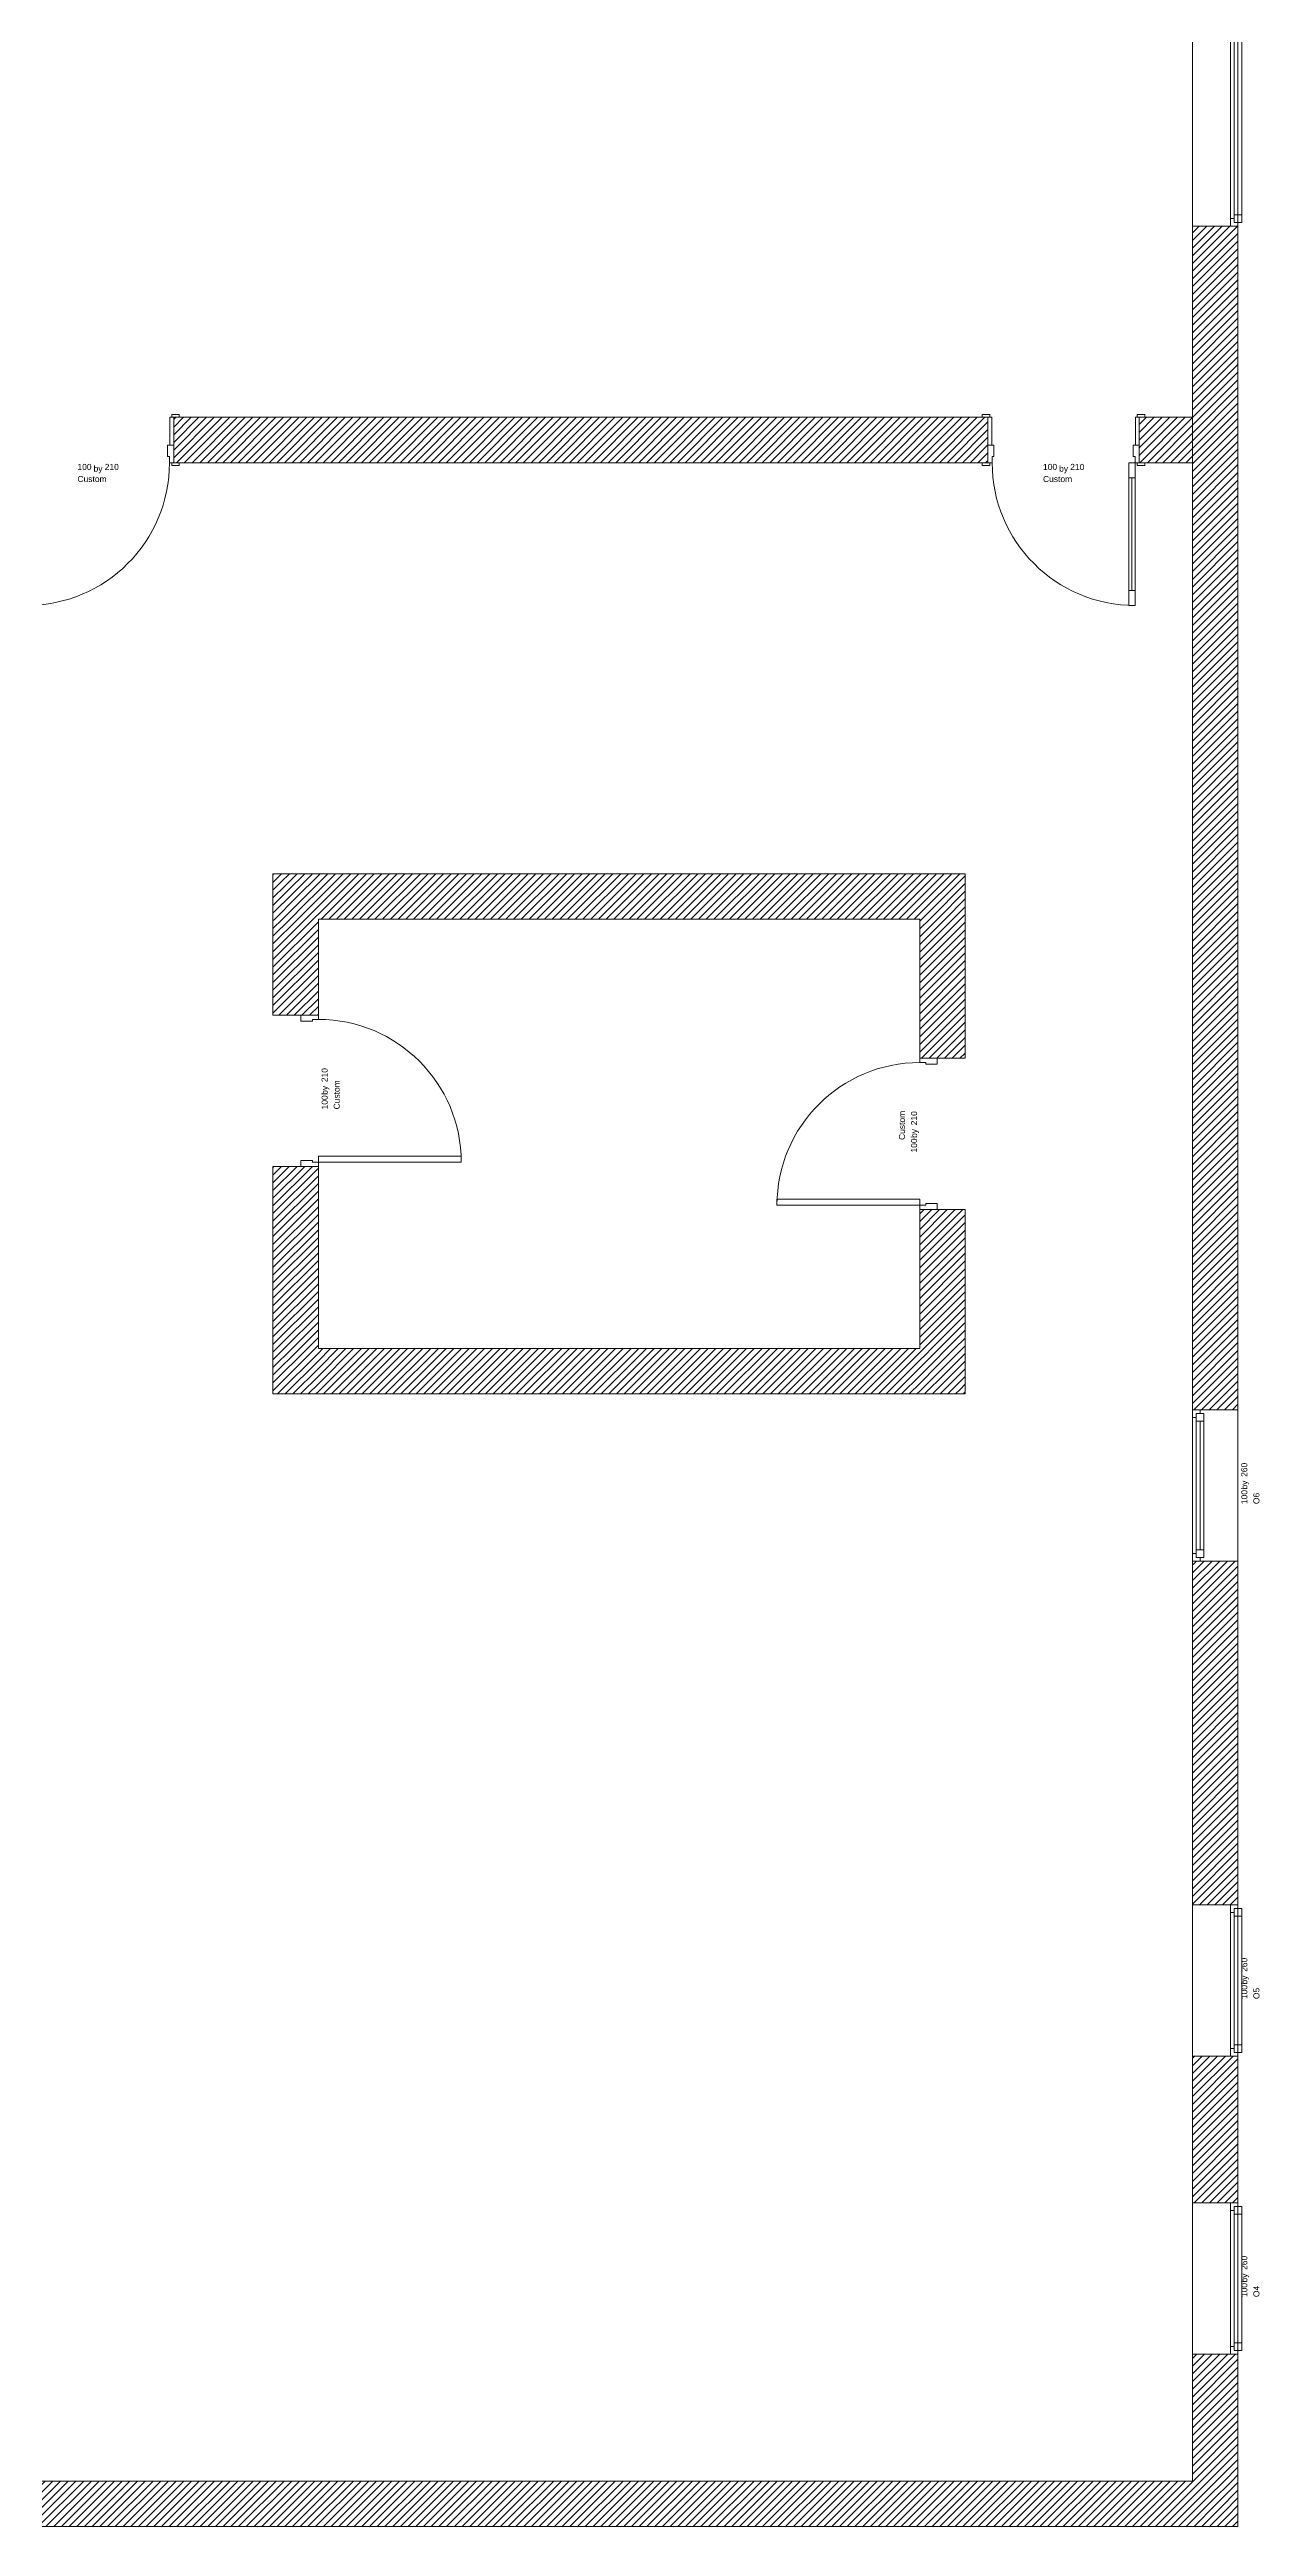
# Model space of a CAD drawing. Header units: millimetres. Extents: x -22335 to 45019, y -6963 to 25912.
# Drawn here: x 37025 to 45019, y -6834 to 9539 of the extents above; entities that cross this region are included whole.
import ezdxf
from ezdxf.enums import TextEntityAlignment as Align

# ---------------------------------------------------------------- set-up
doc = ezdxf.new("R2010")
doc.units = ezdxf.units.MM
doc.header["$MEASUREMENT"] = 0
for name, color, linetype in [('A_KONS_plosce', 7, 'Continuous'), ('A_KONS_zid zunanji', 7, 'Continuous'), ('Archicad Door Markers', 7, 'Continuous'), ('Archicad Doors', 7, 'Continuous'), ('Archicad Window Markers', 7, 'Continuous'), ('Archicad Windows', 7, 'Continuous')]:
    doc.layers.add(name, color=color, linetype=linetype)
for name, color, linetype, lineweight, true_color in [('A_KONS_plosce_Pen_No__89', 7, 'Continuous', 0, 0x71cebe), ('Archicad Doors_Pen_No__23', 7, 'Continuous', 20, 0xff6600), ('Archicad Doors_Pen_No__3', 7, 'Continuous', 13, 0xff6600), ('Archicad Windows_Pen_No__23', 7, 'Continuous', 20, 0xff6600), ('Archicad Windows_Pen_No__3', 7, 'Continuous', 13, 0xff6600)]:
    doc.layers.add(name, color=color, linetype=linetype, lineweight=lineweight, true_color=true_color)
for name, color, linetype, lineweight in [('A_KONS_zid zunanji_Pen_No__27', 7, 'Continuous', 20), ('Archicad Door Markers_Pen_No__7', 7, 'Continuous', 13), ('Archicad Doors_Pen_No__27', 7, 'Continuous', 20), ('Archicad Window Markers_Pen_No__7', 7, 'Continuous', 13), ('Archicad Windows_Pen_No__27', 7, 'Continuous', 20)]:
    doc.layers.add(name, color=color, linetype=linetype, lineweight=lineweight)
doc.styles.add('GENERATED_STYLE_1', font='arial.ttf')
pattern_1 = [(45, (0, 0), (-25.455843, 25.455843), [])]

# ---------------------------------------------------------------- blocks, each defined once
blk = doc.blocks.new('Slab_1', base_point=(-22196, 25912))
at = {"layer": 'A_KONS_plosce_Pen_No__89', "color": 123, "linetype": 'Continuous', "lineweight": 0, "true_color": 0x71cebe, "flags": 128}
blk.add_lwpolyline([(-22196, 25912), (-22196, -6834), (-12447, -6834), (-3773, -6834), (6716, -6834), (9171, -6834), (44877, -6834), (44877, 969), (44877, 11647), (44877, 25912)], close=True, dxfattribs=at)
blk = doc.blocks.new('Wall_3', base_point=(35598, -6834))
at = {"layer": 'A_KONS_zid zunanji', "linetype": 'Continuous', "lineweight": 0, "true_color": 0x000000}
h = blk.add_hatch(dxfattribs=at)
h.set_pattern_fill('Navadna_NF_Opeka', color=18, style=0, pattern_type=2)
h.set_pattern_definition(pattern_1)
h.paths.add_polyline_path([(35598, -6534), (35598, -6834), (35898, -6534)])
h = blk.add_hatch(dxfattribs=at)
h.set_pattern_fill('Navadna_NF_Opeka', color=18, style=0, pattern_type=2)
h.set_pattern_definition(pattern_1)
h.paths.add_polyline_path([(35898, -6534), (35598, -6834), (35898, -6834)])
h = blk.add_hatch(dxfattribs=at)
h.set_pattern_fill('Navadna_NF_Opeka', color=18, style=0, pattern_type=2)
h.set_pattern_definition(pattern_1)
h.paths.add_polyline_path([(44577, -6534), (35898, -6534), (35898, -6834), (44577, -6834)])
h = blk.add_hatch(dxfattribs=at)
h.set_pattern_fill('Navadna_NF_Opeka', color=18, style=0, pattern_type=2)
h.set_pattern_definition(pattern_1)
h.paths.add_polyline_path([(44577, -6534), (44877, -6834), (44877, -6534)])
h = blk.add_hatch(dxfattribs=at)
h.set_pattern_fill('Navadna_NF_Opeka', color=18, style=0, pattern_type=2)
h.set_pattern_definition(pattern_1)
h.paths.add_polyline_path([(44577, -6834), (44877, -6834), (44577, -6534)])
at = {"layer": 'A_KONS_zid zunanji_Pen_No__27', "color": 7, "linetype": 'Continuous', "lineweight": 20, "flags": 128}
for points in [[(44577, -6534), (35898, -6534)], [(44877, -6834), (44877, -6534)], [(35598, -6834), (44877, -6834)]]:
    blk.add_lwpolyline(points, dxfattribs=at)
blk = doc.blocks.new('Window 27_4')
at = {"layer": 'Archicad Windows_Pen_No__23', "color": 30, "linetype": 'Continuous', "lineweight": 20, "true_color": 0xff6600}
for p, q in [((-500, 0), (-475, 0)), ((-475, 25), (-425, 25)), ((-475, -25), (-475, 25)), ((-475, 0), (-475, -25)), ((-425, 25), (-425, -25)), ((-425, 25), (425, 25)), ((-425, 0), (425, 0)), ((425, -25), (425, 25)), ((425, 25), (475, 25)), ((475, 25), (475, -25)), ((475, -25), (475, 0)), ((475, 0), (500, 0)), ((-450, -50), (-500, -50)), ((-475, -25), (-450, -25)), ((-425, -25), (-475, -25)), ((-450, -25), (-450, -50)), ((425, -25), (-425, -25)), ((475, -25), (425, -25)), ((450, -50), (450, -25)), ((450, -25), (475, -25)), ((500, -50), (450, -50))]:
    blk.add_line(p, q, dxfattribs=at)
at = {"layer": 'Archicad Windows_Pen_No__27', "color": 7, "linetype": 'Continuous', "lineweight": 20}
for p, q in [((-500, 0), (-500, -50)), ((-500, 0), (-500, -50)), ((500, 0), (500, -50)), ((500, 0), (500, -50)), ((-500, -50), (-500, -300)), ((500, -50), (500, -300))]:
    blk.add_line(p, q, dxfattribs=at)
at = {"layer": 'Archicad Windows_Pen_No__3', "color": 30, "linetype": 'Continuous', "lineweight": 13, "true_color": 0xff6600}
for p, q in [((-500, 0), (500, 0)), ((-425, 25), (425, 25)), ((450, -50), (-450, -50)), ((-500, -300), (500, -300))]:
    blk.add_line(p, q, dxfattribs=at)
blk = doc.blocks.new('Basic Window-Door-Skylight Marker')
at = {"layer": 'Archicad Window Markers_Pen_No__7', "color": 7, "lineweight": 13, "style": 'GENERATED_STYLE_1'}
for tag, p in [('AC_WIDO_ID', (-157, 99)), ('AC_WIDO_A_SIZE', (-157, 20)), ('GS_Separator', (-23, 8)), ('AC_WIDO_B_SIZE', (65, 19))]:
    blk.add_attdef(tag, text='', height=40, dxfattribs=at).set_placement(p, align=Align.BOTTOM_LEFT)
blk = doc.blocks.new('Window 27')
at = {"layer": 'Archicad Windows_Pen_No__23', "color": 30, "linetype": 'Continuous', "lineweight": 20, "true_color": 0xff6600}
for p, q in [((-500, 0), (-475, 0)), ((-475, 25), (-425, 25)), ((-475, -25), (-475, 25)), ((-475, 0), (-475, -25)), ((-425, 25), (-425, -25)), ((-425, 25), (425, 25)), ((-425, 0), (425, 0)), ((425, -25), (425, 25)), ((425, 25), (475, 25)), ((475, 25), (475, -25)), ((475, -25), (475, 0)), ((475, 0), (500, 0)), ((-450, -50), (-500, -50)), ((-475, -25), (-450, -25)), ((-425, -25), (-475, -25)), ((-450, -25), (-450, -50)), ((425, -25), (-425, -25)), ((475, -25), (425, -25)), ((450, -50), (450, -25)), ((450, -25), (475, -25)), ((500, -50), (450, -50))]:
    blk.add_line(p, q, dxfattribs=at)
at = {"layer": 'Archicad Windows_Pen_No__27', "color": 7, "linetype": 'Continuous', "lineweight": 20}
for p, q in [((-500, 0), (-500, 250)), ((500, 0), (500, 250)), ((-500, -50), (-500, 0)), ((-500, -50), (-500, 0)), ((500, -50), (500, 0)), ((500, -50), (500, 0))]:
    blk.add_line(p, q, dxfattribs=at)
at = {"layer": 'Archicad Windows_Pen_No__3', "color": 30, "linetype": 'Continuous', "lineweight": 13, "true_color": 0xff6600}
for p, q in [((-500, 250), (500, 250)), ((-425, 25), (425, 25)), ((-500, -50), (500, -50)), ((450, -50), (-450, -50))]:
    blk.add_line(p, q, dxfattribs=at)
blk = doc.blocks.new('Window 27_7')
at = {"layer": 'Archicad Windows_Pen_No__23', "color": 30, "linetype": 'Continuous', "lineweight": 20, "true_color": 0xff6600}
for p, q in [((-1536, 0), (-1511, 0)), ((-1511, 25), (-1461, 25)), ((-1511, -25), (-1511, 25)), ((-1511, 0), (-1511, -25)), ((-1461, 25), (-1461, -25)), ((-1461, 25), (1461, 25)), ((-1461, 0), (1461, 0)), ((1461, -25), (1461, 25)), ((1461, 25), (1511, 25)), ((1511, 25), (1511, -25)), ((1511, -25), (1511, 0)), ((1511, 0), (1536, 0)), ((-1486, -50), (-1536, -50)), ((-1511, -25), (-1486, -25)), ((-1461, -25), (-1511, -25)), ((-1486, -25), (-1486, -50)), ((1461, -25), (-1461, -25)), ((1511, -25), (1461, -25)), ((1486, -50), (1486, -25)), ((1486, -25), (1511, -25)), ((1536, -50), (1486, -50))]:
    blk.add_line(p, q, dxfattribs=at)
at = {"layer": 'Archicad Windows_Pen_No__27', "color": 7, "linetype": 'Continuous', "lineweight": 20}
for p, q in [((-1536, 0), (-1536, -50)), ((-1536, 0), (-1536, -50)), ((1536, 0), (1536, -50)), ((1536, 0), (1536, -50)), ((-1536, -50), (-1536, -300)), ((1536, -50), (1536, -300))]:
    blk.add_line(p, q, dxfattribs=at)
at = {"layer": 'Archicad Windows_Pen_No__3', "color": 30, "linetype": 'Continuous', "lineweight": 13, "true_color": 0xff6600}
for p, q in [((-1536, 0), (1536, 0)), ((-1461, 25), (1461, 25)), ((1486, -50), (-1486, -50)), ((-1536, -300), (1536, -300))]:
    blk.add_line(p, q, dxfattribs=at)
blk = doc.blocks.new('Wall_4', base_point=(44877, -6834))
at = {"layer": 'A_KONS_zid zunanji', "linetype": 'Continuous', "lineweight": 0, "true_color": 0x000000}
h = blk.add_hatch(dxfattribs=at)
h.set_pattern_fill('Navadna_NF_Opeka', color=18, style=0, pattern_type=2)
h.set_pattern_definition(pattern_1)
h.paths.add_polyline_path([(44577, 547), (44877, 547), (44877, 8371), (44577, 8371)])
h = blk.add_hatch(dxfattribs=at)
h.set_pattern_fill('Navadna_NF_Opeka', color=18, style=0, pattern_type=2)
h.set_pattern_definition(pattern_1)
h.paths.add_polyline_path([(44577, -2725), (44877, -2725), (44877, -453), (44577, -453)])
h = blk.add_hatch(dxfattribs=at)
h.set_pattern_fill('Navadna_NF_Opeka', color=18, style=0, pattern_type=2)
h.set_pattern_definition(pattern_1)
h.paths.add_polyline_path([(44577, -4695), (44877, -4695), (44877, -3725), (44577, -3725)])
h = blk.add_hatch(dxfattribs=at)
h.set_pattern_fill('Navadna_NF_Opeka', color=18, style=0, pattern_type=2)
h.set_pattern_definition(pattern_1)
h.paths.add_polyline_path([(44577, -6534), (44877, -6534), (44877, -5695), (44577, -5695)])
at = {"layer": 'A_KONS_zid zunanji_Pen_No__27', "color": 7, "linetype": 'Continuous', "lineweight": 20}
for p, q in [((44827, 8371), (44577, 8371)), ((44877, 8371), (44827, 8371)), ((44577, 547), (44627, 547)), ((44627, 547), (44877, 547)), ((44577, -453), (44627, -453)), ((44627, -453), (44877, -453)), ((44827, -2725), (44577, -2725)), ((44877, -2725), (44827, -2725)), ((44827, -3725), (44577, -3725)), ((44877, -3725), (44827, -3725)), ((44827, -4695), (44577, -4695)), ((44877, -4695), (44827, -4695)), ((44827, -5695), (44577, -5695)), ((44877, -5695), (44827, -5695))]:
    blk.add_line(p, q, dxfattribs=at)
at = {"layer": 'A_KONS_zid zunanji_Pen_No__27', "color": 7, "linetype": 'Continuous', "lineweight": 20, "flags": 128}
for points in [[(44577, 8371), (44577, 547)], [(44877, 547), (44877, 8371)], [(44577, -453), (44577, -2725)], [(44877, -2725), (44877, -453)], [(44577, -3725), (44577, -4695)], [(44877, -4695), (44877, -3725)], [(44577, -5695), (44577, -6534)], [(44877, -6534), (44877, -5695)]]:
    blk.add_lwpolyline(points, dxfattribs=at)
at = {"layer": 'Archicad Window Markers', "color": 161, "lineweight": 13, "true_color": 0x40a5ff}
ref = blk.add_blockref('Basic Window-Door-Skylight Marker', (44577, 47), dxfattribs=dict(at, rotation=90))
ref.add_attrib('GS_Separator', ' by ', dxfattribs={"layer": 'Archicad Window Markers_Pen_No__7', "color": 7, "lineweight": 13, "height": 40, "rotation": 90, "style": 'GENERATED_STYLE_1'}).set_placement((44951, 5), align=Align.BOTTOM_LEFT)
ref.add_attrib('AC_WIDO_ID', 'O6', dxfattribs={"layer": 'Archicad Window Markers_Pen_No__7', "color": 7, "lineweight": 13, "height": 40, "rotation": 90, "style": 'GENERATED_STYLE_1'}).set_placement((45031, -76), align=Align.BOTTOM_LEFT)
ref.add_attrib('AC_WIDO_A_SIZE', '100', dxfattribs={"layer": 'Archicad Window Markers_Pen_No__7', "color": 7, "lineweight": 13, "height": 40, "rotation": 90, "style": 'GENERATED_STYLE_1'}).set_placement((44951, -76), align=Align.BOTTOM_LEFT)
ref.add_attrib('AC_WIDO_B_SIZE', '260', dxfattribs={"layer": 'Archicad Window Markers_Pen_No__7', "color": 7, "lineweight": 13, "height": 40, "rotation": 90, "style": 'GENERATED_STYLE_1'}).set_placement((44951, 104), align=Align.BOTTOM_LEFT)
ref = blk.add_blockref('Basic Window-Door-Skylight Marker', (44577, -3225), dxfattribs=dict(at, rotation=90))
ref.add_attrib('GS_Separator', ' by ', dxfattribs={"layer": 'Archicad Window Markers_Pen_No__7', "color": 7, "lineweight": 13, "height": 40, "rotation": 90, "style": 'GENERATED_STYLE_1'}).set_placement((44951, -3267), align=Align.BOTTOM_LEFT)
ref.add_attrib('AC_WIDO_ID', 'O5', dxfattribs={"layer": 'Archicad Window Markers_Pen_No__7', "color": 7, "lineweight": 13, "height": 40, "rotation": 90, "style": 'GENERATED_STYLE_1'}).set_placement((45031, -3348), align=Align.BOTTOM_LEFT)
ref.add_attrib('AC_WIDO_A_SIZE', '100', dxfattribs={"layer": 'Archicad Window Markers_Pen_No__7', "color": 7, "lineweight": 13, "height": 40, "rotation": 90, "style": 'GENERATED_STYLE_1'}).set_placement((44951, -3348), align=Align.BOTTOM_LEFT)
ref.add_attrib('AC_WIDO_B_SIZE', '260', dxfattribs={"layer": 'Archicad Window Markers_Pen_No__7', "color": 7, "lineweight": 13, "height": 40, "rotation": 90, "style": 'GENERATED_STYLE_1'}).set_placement((44951, -3168), align=Align.BOTTOM_LEFT)
ref = blk.add_blockref('Basic Window-Door-Skylight Marker', (44577, -5195), dxfattribs=dict(at, rotation=90))
ref.add_attrib('GS_Separator', ' by ', dxfattribs={"layer": 'Archicad Window Markers_Pen_No__7', "color": 7, "lineweight": 13, "height": 40, "rotation": 90, "style": 'GENERATED_STYLE_1'}).set_placement((44951, -5237), align=Align.BOTTOM_LEFT)
ref.add_attrib('AC_WIDO_ID', 'O4', dxfattribs={"layer": 'Archicad Window Markers_Pen_No__7', "color": 7, "lineweight": 13, "height": 40, "rotation": 90, "style": 'GENERATED_STYLE_1'}).set_placement((45031, -5318), align=Align.BOTTOM_LEFT)
ref.add_attrib('AC_WIDO_A_SIZE', '100', dxfattribs={"layer": 'Archicad Window Markers_Pen_No__7', "color": 7, "lineweight": 13, "height": 40, "rotation": 90, "style": 'GENERATED_STYLE_1'}).set_placement((44951, -5318), align=Align.BOTTOM_LEFT)
ref.add_attrib('AC_WIDO_B_SIZE', '260', dxfattribs={"layer": 'Archicad Window Markers_Pen_No__7', "color": 7, "lineweight": 13, "height": 40, "rotation": 90, "style": 'GENERATED_STYLE_1'}).set_placement((44951, -5138), align=Align.BOTTOM_LEFT)
at = {"layer": 'Archicad Windows', "color": 21, "linetype": 'Continuous', "lineweight": 0, "true_color": 0xff9955, "zscale": 1000, "rotation": 270}
for name, p in [('Window 27_7', (44877, 9907)), ('Window 27', (44627, 47)), ('Window 27_4', (44877, -3225)), ('Window 27_4', (44877, -5195))]:
    blk.add_blockref(name, p, dxfattribs=at)
blk = doc.blocks.new('Door 27_2')
at = {"layer": 'Archicad Doors_Pen_No__23', "color": 30, "linetype": 'Continuous', "lineweight": 20, "true_color": 0xff6600}
for p, q in [((-472, 0), (-500, 0)), ((-500, 0), (-500, -115)), ((-472, -40), (-472, 0)), ((500, 0), (472, 0)), ((472, 0), (472, -40)), ((500, -115), (500, 0)), ((-500, -115), (-460, -115)), ((-460, -40), (-472, -40)), ((-460, -115), (-460, -40)), ((472, -40), (460, -40)), ((460, -40), (460, -115)), ((460, -115), (500, -115))]:
    blk.add_line(p, q, dxfattribs=at)
at = {"layer": 'Archicad Doors_Pen_No__27', "color": 7, "linetype": 'Continuous', "lineweight": 20}
for p, q in [((-500, 0), (-537, 0)), ((-500, 0), (-537, 0)), ((-500, 0), (-500, -115)), ((-500, 0), (-500, -115)), ((500, 0), (500, -115)), ((500, 0), (500, -115)), ((500, 0), (537, 0)), ((500, 0), (537, 0)), ((-500, -115), (-500, -300)), ((-500, -115), (-500, -300)), ((500, -115), (500, -300)), ((500, -115), (500, -300)), ((-500, -300), (-537, -300)), ((-500, -300), (-537, -300)), ((500, -300), (537, -300)), ((500, -300), (537, -300))]:
    blk.add_line(p, q, dxfattribs=at)
at = {"layer": 'Archicad Doors_Pen_No__3', "color": 30, "linetype": 'Continuous', "lineweight": 13, "true_color": 0xff6600}
for p, q in [((432, 844), (432, 944)), ((432, 944), (472, 944)), ((472, 844), (432, 844)), ((452, 844), (452, 100)), ((472, 944), (472, 844)), ((-537, 0), (-537, 19)), ((-537, 19), (-487, 19)), ((-487, 0), (-537, 0)), ((-487, 19), (-487, 0)), ((432, 0), (432, 100)), ((432, 100), (472, 100)), ((472, 0), (432, 0)), ((472, 100), (472, 0)), ((487, 19), (537, 19)), ((487, 0), (487, 19)), ((537, 0), (487, 0)), ((537, 19), (537, 0)), ((-500, -300), (-500, -115)), ((-500, -115), (-475, -115)), ((-475, -115), (-475, -300)), ((475, -300), (475, -115)), ((475, -115), (500, -115)), ((500, -115), (500, -300)), ((-537, -319), (-537, -300)), ((-537, -300), (-487, -300)), ((-487, -319), (-537, -319)), ((-475, -300), (-500, -300)), ((-487, -300), (-487, -319)), ((500, -300), (475, -300)), ((487, -300), (537, -300)), ((487, -319), (487, -300)), ((537, -319), (487, -319)), ((537, -300), (537, -319))]:
    blk.add_line(p, q, dxfattribs=at)
at = {"layer": 'Archicad Doors_Pen_No__3', "color": 30, "linetype": 'Continuous', "lineweight": 13, "true_color": 0xff6600, "flags": 128}
for points in [[(452, 844), (452, 100), (432, 100), (432, 844)], [(472, 844), (472, 100), (452, 100), (452, 844)]]:
    blk.add_lwpolyline(points, close=True, dxfattribs=at)
at = {"layer": 'Archicad Doors_Pen_No__3', "color": 30, "linetype": 'Continuous', "lineweight": 13, "true_color": 0xff6600}
blk.add_arc((472, 0), 944, 90, 180, dxfattribs=at)
blk = doc.blocks.new('Wall_20', base_point=(16419, 6808))
at = {"layer": 'A_KONS_zid zunanji', "linetype": 'Continuous', "lineweight": 0, "true_color": 0x000000}
h = blk.add_hatch(dxfattribs=at)
h.set_pattern_fill('Navadna_NF_Opeka', color=18, style=0, pattern_type=2)
h.set_pattern_definition(pattern_1)
h.paths.add_polyline_path([(37845, 6808), (43225, 6808), (43225, 7108), (37845, 7108)])
h = blk.add_hatch(dxfattribs=at)
h.set_pattern_fill('Navadna_NF_Opeka', color=18, style=0, pattern_type=2)
h.set_pattern_definition(pattern_1)
h.paths.add_polyline_path([(44225, 6808), (44577, 6808), (44577, 7108), (44225, 7108)])
at = {"layer": 'A_KONS_zid zunanji_Pen_No__27', "color": 7, "linetype": 'Continuous', "lineweight": 20}
for p, q in [((37845, 7108), (37882, 7108)), ((37845, 6923), (37845, 7108)), ((43225, 7108), (43188, 7108)), ((43225, 6923), (43225, 7108)), ((44225, 7108), (44262, 7108)), ((44225, 6923), (44225, 7108)), ((37845, 6808), (37845, 6923)), ((43225, 6808), (43225, 6923)), ((44225, 6808), (44225, 6923)), ((37845, 6808), (37882, 6808)), ((43225, 6808), (43188, 6808)), ((44225, 6808), (44262, 6808))]:
    blk.add_line(p, q, dxfattribs=at)
at = {"layer": 'A_KONS_zid zunanji_Pen_No__27', "color": 7, "linetype": 'Continuous', "lineweight": 20, "flags": 128}
for points in [[(43225, 7108), (37845, 7108)], [(44577, 7108), (44225, 7108)], [(44577, 6808), (44577, 7108)], [(37845, 6808), (43225, 6808)], [(44225, 6808), (44577, 6808)]]:
    blk.add_lwpolyline(points, dxfattribs=at)
at = {"layer": 'Archicad Door Markers', "color": 161, "lineweight": 13, "true_color": 0x40a5ff}
ref = blk.add_blockref('Basic Window-Door-Skylight Marker', (37345, 7108), dxfattribs=at)
ref.add_attrib('AC_MarkerText_1', 'Custom', dxfattribs={"layer": 'Archicad Door Markers_Pen_No__7', "color": 7, "lineweight": 13, "height": 40, "style": 'GENERATED_STYLE_1'}).set_placement((37209, 6668), align=Align.BOTTOM_LEFT)
ref.add_attrib('GS_Separator', ' by ', dxfattribs={"layer": 'Archicad Door Markers_Pen_No__7', "color": 7, "lineweight": 13, "height": 40, "style": 'GENERATED_STYLE_1'}).set_placement((37300, 6737), align=Align.BOTTOM_LEFT)
ref.add_attrib('AC_WIDO_A_SIZE', '100', dxfattribs={"layer": 'Archicad Door Markers_Pen_No__7', "color": 7, "lineweight": 13, "height": 40, "style": 'GENERATED_STYLE_1'}).set_placement((37209, 6748), align=Align.BOTTOM_LEFT)
ref.add_attrib('AC_WIDO_B_SIZE', '210', dxfattribs={"layer": 'Archicad Door Markers_Pen_No__7', "color": 7, "lineweight": 13, "height": 40, "style": 'GENERATED_STYLE_1'}).set_placement((37389, 6748), align=Align.BOTTOM_LEFT)
ref = blk.add_blockref('Basic Window-Door-Skylight Marker', (43725, 7108), dxfattribs=at)
ref.add_attrib('AC_MarkerText_1', 'Custom', dxfattribs={"layer": 'Archicad Door Markers_Pen_No__7', "color": 7, "lineweight": 13, "height": 40, "style": 'GENERATED_STYLE_1'}).set_placement((43589, 6668), align=Align.BOTTOM_LEFT)
ref.add_attrib('GS_Separator', ' by ', dxfattribs={"layer": 'Archicad Door Markers_Pen_No__7', "color": 7, "lineweight": 13, "height": 40, "style": 'GENERATED_STYLE_1'}).set_placement((43680, 6737), align=Align.BOTTOM_LEFT)
ref.add_attrib('AC_WIDO_A_SIZE', '100', dxfattribs={"layer": 'Archicad Door Markers_Pen_No__7', "color": 7, "lineweight": 13, "height": 40, "style": 'GENERATED_STYLE_1'}).set_placement((43589, 6748), align=Align.BOTTOM_LEFT)
ref.add_attrib('AC_WIDO_B_SIZE', '210', dxfattribs={"layer": 'Archicad Door Markers_Pen_No__7', "color": 7, "lineweight": 13, "height": 40, "style": 'GENERATED_STYLE_1'}).set_placement((43769, 6748), align=Align.BOTTOM_LEFT)
at = {"layer": 'Archicad Doors', "color": 21, "linetype": 'Continuous', "lineweight": 0, "true_color": 0xff9955, "zscale": 1000, "rotation": 180}
blk.add_blockref('Door 27_2', (37345, 6808), dxfattribs=at)
at = {"layer": 'Archicad Doors', "color": 21, "linetype": 'Continuous', "lineweight": 0, "true_color": 0xff9955, "xscale": -1, "zscale": 1000, "rotation": 180}
blk.add_blockref('Door 27_2', (43725, 6808), dxfattribs=at)
blk = doc.blocks.new('Wall_58', base_point=(38501, 4091))
at = {"layer": 'A_KONS_zid zunanji', "linetype": 'Continuous', "lineweight": 0, "true_color": 0x000000}
h = blk.add_hatch(dxfattribs=at)
h.set_pattern_fill('Navadna_NF_Opeka', color=18, style=0, pattern_type=2)
h.set_pattern_definition(pattern_1)
h.paths.add_polyline_path([(38801, 3791), (38501, 4091), (38501, 3791)])
h = blk.add_hatch(dxfattribs=at)
h.set_pattern_fill('Navadna_NF_Opeka', color=18, style=0, pattern_type=2)
h.set_pattern_definition(pattern_1)
h.paths.add_polyline_path([(38801, 4091), (38501, 4091), (38801, 3791)])
h = blk.add_hatch(dxfattribs=at)
h.set_pattern_fill('Navadna_NF_Opeka', color=18, style=0, pattern_type=2)
h.set_pattern_definition(pattern_1)
h.paths.add_polyline_path([(38801, 3791), (42775, 3791), (42775, 4091), (38801, 4091)])
h = blk.add_hatch(dxfattribs=at)
h.set_pattern_fill('Navadna_NF_Opeka', color=18, style=0, pattern_type=2)
h.set_pattern_definition(pattern_1)
h.paths.add_polyline_path([(42775, 3791), (43075, 3791), (43075, 4091)])
h = blk.add_hatch(dxfattribs=at)
h.set_pattern_fill('Navadna_NF_Opeka', color=18, style=0, pattern_type=2)
h.set_pattern_definition(pattern_1)
h.paths.add_polyline_path([(42775, 3791), (43075, 4091), (42775, 4091)])
at = {"layer": 'A_KONS_zid zunanji_Pen_No__27', "color": 7, "linetype": 'Continuous', "lineweight": 20, "flags": 128}
for points in [[(38501, 4091), (38501, 3791)], [(43075, 4091), (38501, 4091)], [(43075, 4091), (43075, 3791)], [(38801, 3791), (42775, 3791)]]:
    blk.add_lwpolyline(points, dxfattribs=at)
blk = doc.blocks.new('Door 27_3')
at = {"layer": 'Archicad Doors_Pen_No__23', "color": 30, "linetype": 'Continuous', "lineweight": 20, "true_color": 0xff6600}
for p, q in [((-472, 0), (-500, 0)), ((-500, 0), (-500, -115)), ((-472, -40), (-472, 0)), ((500, 0), (472, 0)), ((472, 0), (472, -40)), ((500, -115), (500, 0)), ((-500, -115), (-460, -115)), ((-460, -40), (-472, -40)), ((-460, -115), (-460, -40)), ((472, -40), (460, -40)), ((460, -40), (460, -115)), ((460, -115), (500, -115))]:
    blk.add_line(p, q, dxfattribs=at)
at = {"layer": 'Archicad Doors_Pen_No__27', "color": 7, "linetype": 'Continuous', "lineweight": 20}
for p, q in [((-500, 0), (-500, -115)), ((-500, 0), (-500, -115)), ((500, 0), (500, -115)), ((500, 0), (500, -115)), ((-500, -115), (-500, -300)), ((500, -115), (500, -300))]:
    blk.add_line(p, q, dxfattribs=at)
at = {"layer": 'Archicad Doors_Pen_No__3', "color": 30, "linetype": 'Continuous', "lineweight": 13, "true_color": 0xff6600}
for p, q in [((432, 0), (432, 944)), ((432, 944), (472, 944)), ((472, 944), (472, 0)), ((472, 0), (432, 0))]:
    blk.add_line(p, q, dxfattribs=at)
blk.add_arc((472, 0), 944, 90, 180, dxfattribs=at)
blk = doc.blocks.new('Wall_59', base_point=(43075, 4091))
at = {"layer": 'A_KONS_zid zunanji', "linetype": 'Continuous', "lineweight": 0, "true_color": 0x000000}
h = blk.add_hatch(dxfattribs=at)
h.set_pattern_fill('Navadna_NF_Opeka', color=18, style=0, pattern_type=2)
h.set_pattern_definition(pattern_1)
h.paths.add_polyline_path([(42775, 3791), (42775, 2871), (43075, 2871), (43075, 3791)])
h = blk.add_hatch(dxfattribs=at)
h.set_pattern_fill('Navadna_NF_Opeka', color=18, style=0, pattern_type=2)
h.set_pattern_definition(pattern_1)
h.paths.add_polyline_path([(42775, 952), (43075, 952), (43075, 1871), (42775, 1871)])
h = blk.add_hatch(dxfattribs=at)
h.set_pattern_fill('Navadna_NF_Opeka', color=18, style=0, pattern_type=2)
h.set_pattern_definition(pattern_1)
h.paths.add_polyline_path([(42775, 652), (43075, 652), (42775, 952)])
h = blk.add_hatch(dxfattribs=at)
h.set_pattern_fill('Navadna_NF_Opeka', color=18, style=0, pattern_type=2)
h.set_pattern_definition(pattern_1)
h.paths.add_polyline_path([(42775, 952), (43075, 652), (43075, 952)])
at = {"layer": 'A_KONS_zid zunanji_Pen_No__27', "color": 7, "linetype": 'Continuous', "lineweight": 20}
for p, q in [((42775, 2871), (42890, 2871)), ((42890, 2871), (43075, 2871)), ((42775, 1871), (42890, 1871)), ((42890, 1871), (43075, 1871))]:
    blk.add_line(p, q, dxfattribs=at)
at = {"layer": 'A_KONS_zid zunanji_Pen_No__27', "color": 7, "linetype": 'Continuous', "lineweight": 20, "flags": 128}
for points in [[(42775, 3791), (42775, 2871)], [(43075, 2871), (43075, 3791)], [(42775, 1871), (42775, 952)], [(43075, 652), (43075, 1871)], [(43075, 652), (42775, 652)]]:
    blk.add_lwpolyline(points, dxfattribs=at)
at = {"layer": 'Archicad Door Markers', "color": 161, "lineweight": 13, "true_color": 0x40a5ff}
ref = blk.add_blockref('Basic Window-Door-Skylight Marker', (43075, 2371), dxfattribs=dict(at, rotation=270))
ref.add_attrib('AC_MarkerText_1', 'Custom', dxfattribs={"layer": 'Archicad Door Markers_Pen_No__7', "color": 7, "lineweight": 13, "height": 40, "rotation": 90, "style": 'GENERATED_STYLE_1'}).set_placement((42689, 2331), align=Align.BOTTOM_LEFT)
ref.add_attrib('GS_Separator', ' by ', dxfattribs={"layer": 'Archicad Door Markers_Pen_No__7', "color": 7, "lineweight": 13, "height": 40, "rotation": 90, "style": 'GENERATED_STYLE_1'}).set_placement((42769, 2329), align=Align.BOTTOM_LEFT)
ref.add_attrib('AC_WIDO_A_SIZE', '100', dxfattribs={"layer": 'Archicad Door Markers_Pen_No__7', "color": 7, "lineweight": 13, "height": 40, "rotation": 90, "style": 'GENERATED_STYLE_1'}).set_placement((42769, 2248), align=Align.BOTTOM_LEFT)
ref.add_attrib('AC_WIDO_B_SIZE', '210', dxfattribs={"layer": 'Archicad Door Markers_Pen_No__7', "color": 7, "lineweight": 13, "height": 40, "rotation": 90, "style": 'GENERATED_STYLE_1'}).set_placement((42769, 2428), align=Align.BOTTOM_LEFT)
at = {"layer": 'Archicad Doors', "color": 21, "linetype": 'Continuous', "lineweight": 0, "true_color": 0xff9955, "xscale": -1, "zscale": 1000, "rotation": 90}
blk.add_blockref('Door 27_3', (42775, 2371), dxfattribs=at)
blk = doc.blocks.new('Wall_60', base_point=(43075, 652))
at = {"layer": 'A_KONS_zid zunanji', "linetype": 'Continuous', "lineweight": 0, "true_color": 0x000000}
h = blk.add_hatch(dxfattribs=at)
h.set_pattern_fill('Navadna_NF_Opeka', color=18, style=0, pattern_type=2)
h.set_pattern_definition(pattern_1)
h.paths.add_polyline_path([(38501, 952), (38501, 652), (38801, 952)])
h = blk.add_hatch(dxfattribs=at)
h.set_pattern_fill('Navadna_NF_Opeka', color=18, style=0, pattern_type=2)
h.set_pattern_definition(pattern_1)
h.paths.add_polyline_path([(38801, 952), (38501, 652), (38801, 652)])
h = blk.add_hatch(dxfattribs=at)
h.set_pattern_fill('Navadna_NF_Opeka', color=18, style=0, pattern_type=2)
h.set_pattern_definition(pattern_1)
h.paths.add_polyline_path([(42775, 952), (38801, 952), (38801, 652), (42775, 652)])
at = {"layer": 'A_KONS_zid zunanji_Pen_No__27', "color": 7, "linetype": 'Continuous', "lineweight": 20, "flags": 128}
for points in [[(38501, 652), (38501, 952)], [(42775, 952), (38801, 952)], [(38501, 652), (42775, 652)]]:
    blk.add_lwpolyline(points, dxfattribs=at)
blk = doc.blocks.new('Wall_61', base_point=(38501, 652))
at = {"layer": 'A_KONS_zid zunanji', "linetype": 'Continuous', "lineweight": 0, "true_color": 0x000000}
h = blk.add_hatch(dxfattribs=at)
h.set_pattern_fill('Navadna_NF_Opeka', color=18, style=0, pattern_type=2)
h.set_pattern_definition(pattern_1)
h.paths.add_polyline_path([(38801, 3791), (38501, 3791), (38501, 3156), (38801, 3156)])
h = blk.add_hatch(dxfattribs=at)
h.set_pattern_fill('Navadna_NF_Opeka', color=18, style=0, pattern_type=2)
h.set_pattern_definition(pattern_1)
h.paths.add_polyline_path([(38501, 952), (38801, 952), (38801, 2156), (38501, 2156)])
at = {"layer": 'A_KONS_zid zunanji_Pen_No__27', "color": 7, "linetype": 'Continuous', "lineweight": 20}
for p, q in [((38686, 3156), (38501, 3156)), ((38801, 3156), (38686, 3156)), ((38686, 2156), (38501, 2156)), ((38801, 2156), (38686, 2156))]:
    blk.add_line(p, q, dxfattribs=at)
at = {"layer": 'A_KONS_zid zunanji_Pen_No__27', "color": 7, "linetype": 'Continuous', "lineweight": 20, "flags": 128}
for points in [[(38501, 3791), (38501, 3156)], [(38801, 3156), (38801, 3791)], [(38501, 2156), (38501, 952)], [(38801, 952), (38801, 2156)]]:
    blk.add_lwpolyline(points, dxfattribs=at)
at = {"layer": 'Archicad Door Markers', "color": 161, "lineweight": 13, "true_color": 0x40a5ff}
ref = blk.add_blockref('Basic Window-Door-Skylight Marker', (38501, 2656), dxfattribs=dict(at, rotation=90))
ref.add_attrib('AC_MarkerText_1', 'Custom', dxfattribs={"layer": 'Archicad Door Markers_Pen_No__7', "color": 7, "lineweight": 13, "height": 40, "rotation": 90, "style": 'GENERATED_STYLE_1'}).set_placement((38954, 2533), align=Align.BOTTOM_LEFT)
ref.add_attrib('GS_Separator', ' by ', dxfattribs={"layer": 'Archicad Door Markers_Pen_No__7', "color": 7, "lineweight": 13, "height": 40, "rotation": 90, "style": 'GENERATED_STYLE_1'}).set_placement((38874, 2614), align=Align.BOTTOM_LEFT)
ref.add_attrib('AC_WIDO_A_SIZE', '100', dxfattribs={"layer": 'Archicad Door Markers_Pen_No__7', "color": 7, "lineweight": 13, "height": 40, "rotation": 90, "style": 'GENERATED_STYLE_1'}).set_placement((38874, 2533), align=Align.BOTTOM_LEFT)
ref.add_attrib('AC_WIDO_B_SIZE', '210', dxfattribs={"layer": 'Archicad Door Markers_Pen_No__7', "color": 7, "lineweight": 13, "height": 40, "rotation": 90, "style": 'GENERATED_STYLE_1'}).set_placement((38874, 2713), align=Align.BOTTOM_LEFT)
at = {"layer": 'Archicad Doors', "color": 21, "linetype": 'Continuous', "lineweight": 0, "true_color": 0xff9955, "zscale": 1000, "rotation": 270}
blk.add_blockref('Door 27_3', (38801, 2656), dxfattribs=at)

msp = doc.modelspace()

# ---------------------------------------------------------------- block references
at = {"layer": 'A_KONS_plosce', "color": 123, "linetype": 'Continuous', "lineweight": 0, "true_color": 0x71cebe}
msp.add_blockref('Slab_1', (-22196, 25912), dxfattribs=at)
at = {"layer": 'A_KONS_zid zunanji', "color": 7, "lineweight": 20}
for name, p in [('Wall_4', (44877, -6834)), ('Wall_20', (16419, 6808)), ('Wall_58', (38501, 4091)), ('Wall_61', (38501, 652)), ('Wall_59', (43075, 4091)), ('Wall_60', (43075, 652)), ('Wall_3', (35598, -6834))]:
    msp.add_blockref(name, p, dxfattribs=at)

doc.saveas('drawing.dxf')
